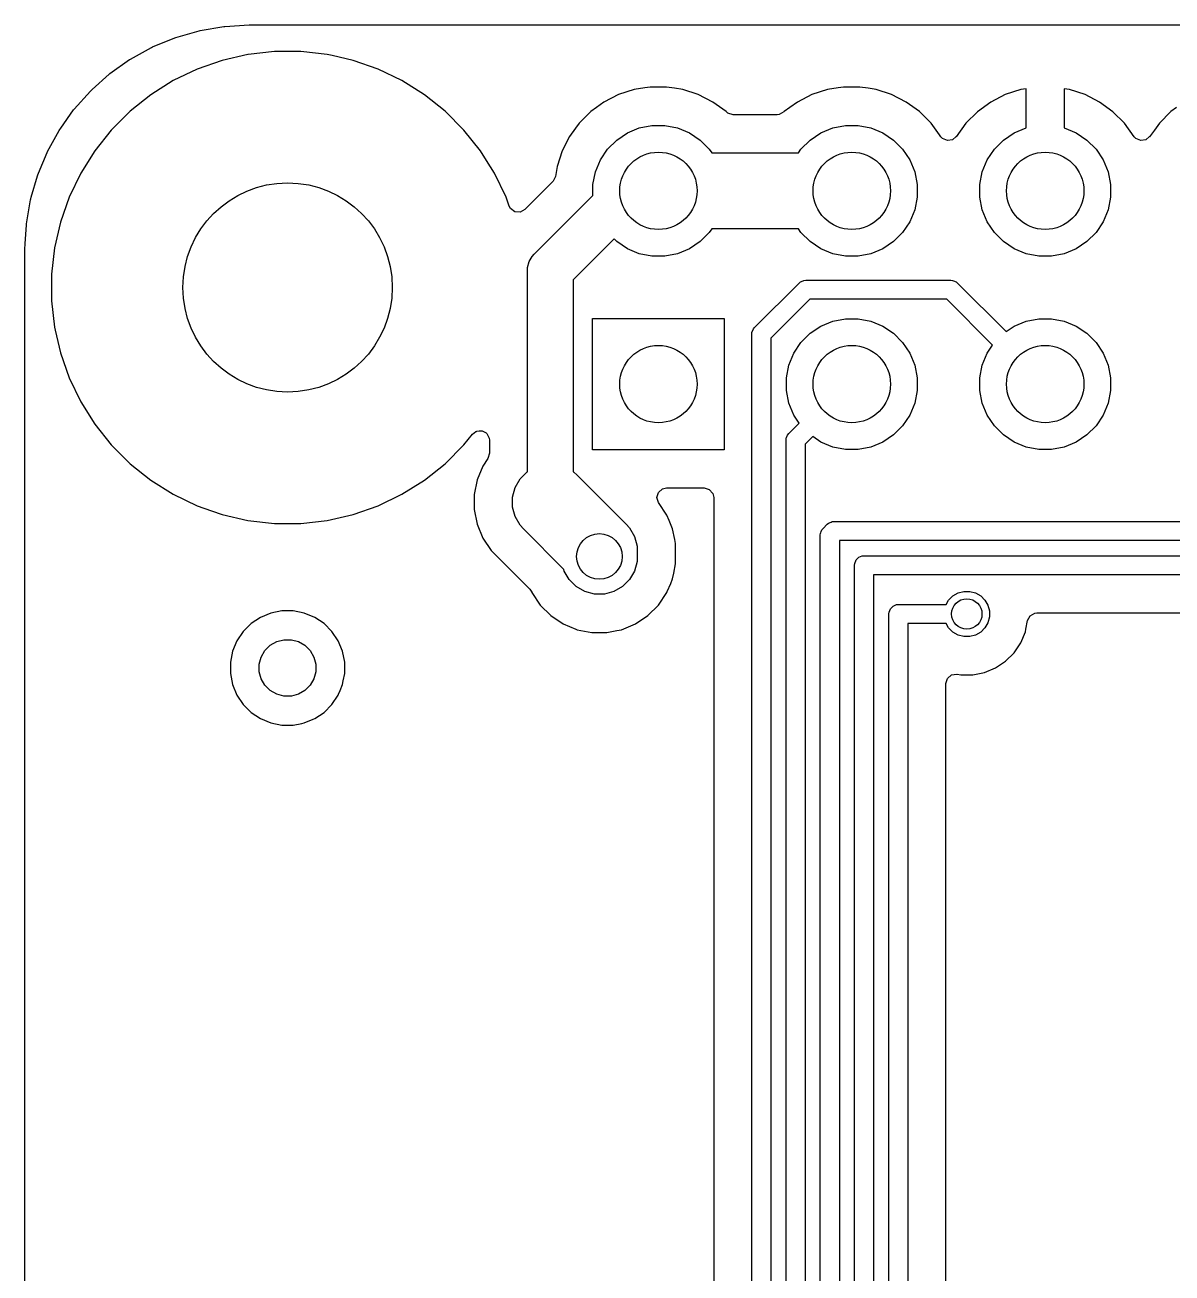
# Model space of a CAD drawing. Header units: inches. Extents: x 1.91 to 4.47, y -4.27 to -2.07.
# Drawn here: x 1.911 to 2.505, y -2.715 to -2.069 of the extents above; entities that cross this region are included whole.
import ezdxf

# ---------------------------------------------------------------- set-up
doc = ezdxf.new("R2010")
doc.units = ezdxf.units.IN
doc.header["$MEASUREMENT"] = 0
doc.layers.add('BLACK', color=250, linetype='CONTINUOUS')

msp = doc.modelspace()

# ---------------------------------------------------------------- linework, layer by layer
at = {"layer": 'BLACK', "linetype": 'CONTINUOUS'}
for p, q in [((1.98947, -2.07536), (2.00146, -2.0719)), ((2.00146, -2.0719), (2.00199, -2.07178)), ((2.00199, -2.07178), (2.01429, -2.06969)), ((2.01429, -2.06969), (2.01483, -2.06963)), ((2.01483, -2.06963), (2.02742, -2.06893)), ((2.02742, -2.06893), (2.0277, -2.06892)), ((2.0277, -2.06892), (2.02821, -2.06892)), ((2.02821, -2.06892), (4.34975, -2.06892)), ((1.97743, -2.08031), (1.98895, -2.07554)), ((1.98895, -2.07554), (1.98947, -2.07536)), ((1.96602, -2.08658), (1.97694, -2.08055)), ((1.97694, -2.08055), (1.97743, -2.08031)), ((2.02676, -2.08419), (2.0134, -2.08724)), ((2.02677, -2.08419), (2.02676, -2.08419)), ((2.04039, -2.08266), (2.02677, -2.08419)), ((2.0541, -2.08266), (2.04039, -2.08266)), ((2.04039, -2.08266), (2.04039, -2.08266)), ((2.06772, -2.08419), (2.0541, -2.08266)), ((2.0541, -2.08266), (2.0541, -2.08266)), ((2.07035, -2.08479), (2.06772, -2.08419)), ((2.06772, -2.08419), (2.06772, -2.08419)), ((2.06772, -2.08419), (2.06772, -2.08419)), ((2.08109, -2.08724), (2.07035, -2.08479)), ((1.95538, -2.09409), (1.96556, -2.08687)), ((1.96556, -2.08687), (1.96602, -2.08658)), ((2.00046, -2.09177), (1.98811, -2.09772)), ((2.0134, -2.08724), (2.00046, -2.09177)), ((2.0134, -2.08724), (2.0134, -2.08724)), ((2.09403, -2.09177), (2.08109, -2.08724)), ((2.08109, -2.08724), (2.08109, -2.08724)), ((2.10638, -2.09772), (2.09403, -2.09177)), ((1.9461, -2.10234), (1.95495, -2.09443)), ((1.95495, -2.09443), (1.95538, -2.09409)), ((1.98811, -2.09772), (1.9765, -2.10501)), ((2.11799, -2.10501), (2.10638, -2.09772)), ((1.93695, -2.11243), (1.94527, -2.10313)), ((1.94527, -2.10313), (1.94565, -2.10275)), ((1.94565, -2.10275), (1.9461, -2.10234)), ((2.21836, -2.10495), (2.21083, -2.10879)), ((2.2264, -2.10234), (2.21836, -2.10495)), ((2.21836, -2.10495), (2.21836, -2.10495)), ((2.23197, -2.10146), (2.2264, -2.10234)), ((2.23475, -2.10102), (2.23197, -2.10146)), ((2.2432, -2.10102), (2.23475, -2.10102)), ((2.24738, -2.10168), (2.2432, -2.10102)), ((2.25155, -2.10234), (2.24738, -2.10168)), ((2.25959, -2.10495), (2.25155, -2.10234)), ((2.26712, -2.10879), (2.25959, -2.10495)), ((2.25959, -2.10495), (2.25959, -2.10495)), ((2.31836, -2.10495), (2.31083, -2.10879)), ((2.3264, -2.10234), (2.31836, -2.10495)), ((2.31836, -2.10495), (2.31836, -2.10495)), ((2.33197, -2.10146), (2.3264, -2.10234)), ((2.33475, -2.10102), (2.33197, -2.10146)), ((2.3432, -2.10102), (2.33475, -2.10102)), ((2.34738, -2.10168), (2.3432, -2.10102)), ((2.35155, -2.10234), (2.34738, -2.10168)), ((2.35959, -2.10495), (2.35155, -2.10234)), ((2.36712, -2.10879), (2.35959, -2.10495)), ((2.35959, -2.10495), (2.35959, -2.10495)), ((2.42641, -2.10236), (2.41837, -2.10497)), ((2.42913, -2.10193), (2.42641, -2.10236)), ((2.42913, -2.12218), (2.42913, -2.10193)), ((2.45155, -2.10236), (2.44882, -2.10193)), ((2.44882, -2.10193), (2.44882, -2.12218)), ((2.45958, -2.10497), (2.45155, -2.10236)), ((1.9765, -2.10501), (1.96578, -2.11356)), ((1.9765, -2.10501), (1.9765, -2.10501)), ((2.12871, -2.11356), (2.11799, -2.10501)), ((2.11799, -2.10501), (2.11799, -2.10501)), ((2.21083, -2.10879), (2.20693, -2.11163)), ((2.27396, -2.11376), (2.26712, -2.10879)), ((2.31083, -2.10879), (2.30693, -2.11163)), ((2.37396, -2.11376), (2.36712, -2.10879)), ((2.41084, -2.10881), (2.404, -2.11378)), ((2.41837, -2.10497), (2.41084, -2.10881)), ((2.46711, -2.10881), (2.45958, -2.10497)), ((2.47395, -2.11378), (2.46711, -2.10881)), ((1.92992, -2.1223), (1.93661, -2.11286)), ((1.93661, -2.11286), (1.93695, -2.11243)), ((1.96578, -2.11356), (1.95608, -2.12326)), ((2.13841, -2.12326), (2.12871, -2.11356)), ((2.20399, -2.11376), (2.19801, -2.11974)), ((2.20693, -2.11163), (2.20399, -2.11376)), ((2.20399, -2.11376), (2.20399, -2.11376)), ((2.20399, -2.11376), (2.20399, -2.11376)), ((2.27411, -2.1139), (2.27396, -2.11376)), ((2.27396, -2.11376), (2.27396, -2.11376)), ((2.27492, -2.11456), (2.27411, -2.1139)), ((2.27756, -2.11533), (2.27492, -2.11456)), ((2.30039, -2.11533), (2.27756, -2.11533)), ((2.30143, -2.11522), (2.30039, -2.11533)), ((2.30385, -2.1139), (2.30143, -2.11522)), ((2.30399, -2.11376), (2.30385, -2.1139)), ((2.30693, -2.11163), (2.30399, -2.11376)), ((2.30399, -2.11376), (2.30399, -2.11376)), ((2.30399, -2.11376), (2.30399, -2.11376)), ((2.37994, -2.11974), (2.37396, -2.11376)), ((2.404, -2.11378), (2.39803, -2.11975)), ((2.404, -2.11378), (2.404, -2.11378)), ((2.47992, -2.11975), (2.47395, -2.11378)), ((2.50399, -2.11376), (2.49801, -2.11974)), ((2.50693, -2.11163), (2.50399, -2.11376)), ((2.50399, -2.11376), (2.50399, -2.11376)), ((2.50399, -2.11376), (2.50399, -2.11376)), ((1.92307, -2.13442), (1.9291, -2.1235)), ((1.9291, -2.1235), (1.92939, -2.12304)), ((1.92939, -2.12304), (1.92992, -2.1223)), ((1.95608, -2.12326), (1.94753, -2.13398)), ((2.14695, -2.13398), (2.13841, -2.12326)), ((2.19615, -2.1223), (2.19304, -2.12658)), ((2.19801, -2.11974), (2.19615, -2.1223)), ((2.19801, -2.11974), (2.19801, -2.11974)), ((2.19801, -2.11974), (2.19801, -2.11974)), ((2.22295, -2.12474), (2.22911, -2.12219)), ((2.22911, -2.12219), (2.23564, -2.12089)), ((2.23564, -2.12089), (2.24231, -2.12089)), ((2.24231, -2.12089), (2.24885, -2.12219)), ((2.24885, -2.12219), (2.255, -2.12474)), ((2.32295, -2.12474), (2.32911, -2.12219)), ((2.32911, -2.12219), (2.33564, -2.12089)), ((2.33564, -2.12089), (2.34231, -2.12089)), ((2.34231, -2.12089), (2.34885, -2.12219)), ((2.34885, -2.12219), (2.355, -2.12474)), ((2.38429, -2.12573), (2.37994, -2.11974)), ((2.39803, -2.11975), (2.39295, -2.12674)), ((2.39803, -2.11975), (2.39803, -2.11975)), ((2.42295, -2.12474), (2.42911, -2.12219)), ((2.42911, -2.12219), (2.42913, -2.12218)), ((2.44882, -2.12218), (2.44885, -2.12219)), ((2.44885, -2.12219), (2.455, -2.12474)), ((2.485, -2.12674), (2.47992, -2.11975)), ((2.47992, -2.11975), (2.47992, -2.11975)), ((2.49545, -2.12326), (2.49293, -2.12673)), ((2.49801, -2.11974), (2.49545, -2.12326)), ((2.49801, -2.11974), (2.49801, -2.11974)), ((2.49801, -2.11974), (2.49801, -2.11974)), ((2.19304, -2.12658), (2.18921, -2.13411)), ((2.21269, -2.13316), (2.21741, -2.12844)), ((2.21741, -2.12844), (2.22295, -2.12474)), ((2.255, -2.12474), (2.26055, -2.12844)), ((2.26055, -2.12844), (2.26526, -2.13316)), ((2.31269, -2.13316), (2.31741, -2.12844)), ((2.31741, -2.12844), (2.32295, -2.12474)), ((2.355, -2.12474), (2.36055, -2.12844)), ((2.36055, -2.12844), (2.36526, -2.13316)), ((2.38502, -2.12673), (2.38429, -2.12573)), ((2.38506, -2.12671), (2.38502, -2.12673)), ((2.38586, -2.12764), (2.38506, -2.12671)), ((2.38839, -2.12873), (2.38586, -2.12764)), ((2.3911, -2.12829), (2.38839, -2.12873)), ((2.39288, -2.12669), (2.3911, -2.12829)), ((2.39295, -2.12674), (2.39288, -2.12669)), ((2.41269, -2.13316), (2.41741, -2.12844)), ((2.41741, -2.12844), (2.42295, -2.12474)), ((2.455, -2.12474), (2.46055, -2.12844)), ((2.46055, -2.12844), (2.46526, -2.13316)), ((2.48504, -2.12672), (2.485, -2.12674)), ((2.48585, -2.12765), (2.48504, -2.12672)), ((2.48837, -2.12874), (2.48585, -2.12765)), ((2.49108, -2.12829), (2.48837, -2.12874)), ((2.49286, -2.12668), (2.49108, -2.12829)), ((2.49293, -2.12673), (2.49286, -2.12668)), ((1.91841, -2.14559), (1.92283, -2.13491)), ((1.92283, -2.13491), (1.92307, -2.13442)), ((1.94753, -2.13398), (1.94024, -2.14559)), ((1.94753, -2.13398), (1.94753, -2.13398)), ((2.15011, -2.139), (2.14695, -2.13398)), ((2.14695, -2.13398), (2.14695, -2.13398)), ((2.14695, -2.13398), (2.14695, -2.13398)), ((2.18921, -2.13411), (2.18659, -2.14215)), ((2.18921, -2.13411), (2.18921, -2.13411)), ((2.20899, -2.1387), (2.21269, -2.13316)), ((2.26526, -2.13316), (2.26652, -2.13504)), ((2.26652, -2.13504), (2.31143, -2.13504)), ((2.31143, -2.13504), (2.31269, -2.13316)), ((2.36526, -2.13316), (2.36896, -2.1387)), ((2.40899, -2.1387), (2.41269, -2.13316)), ((2.46526, -2.13316), (2.46896, -2.1387)), ((2.15425, -2.14559), (2.15011, -2.139)), ((2.18659, -2.14215), (2.18578, -2.14726)), ((2.18659, -2.14215), (2.18659, -2.14215)), ((2.20644, -2.14485), (2.20899, -2.1387)), ((2.36896, -2.1387), (2.37151, -2.14485)), ((2.40644, -2.14485), (2.40899, -2.1387)), ((2.46896, -2.1387), (2.47151, -2.14485)), ((1.91471, -2.15794), (1.91788, -2.14695)), ((1.91788, -2.14695), (1.91806, -2.14643)), ((1.91806, -2.14643), (1.91841, -2.14559)), ((1.94024, -2.14559), (1.93429, -2.15794)), ((2.1602, -2.15794), (2.15425, -2.14559)), ((2.18441, -2.14995), (2.1699, -2.16447)), ((2.18461, -2.14975), (2.18441, -2.14995)), ((2.18578, -2.14726), (2.18461, -2.14975)), ((2.20514, -2.15139), (2.20644, -2.14485)), ((2.37151, -2.14485), (2.37281, -2.15139)), ((2.40514, -2.15139), (2.40644, -2.14485)), ((2.47151, -2.14485), (2.47281, -2.15139)), ((2.20514, -2.15709), (2.20514, -2.15139)), ((2.37281, -2.15139), (2.37281, -2.15806)), ((2.40514, -2.15806), (2.40514, -2.15139)), ((2.47281, -2.15139), (2.47281, -2.15806)), ((1.91221, -2.17177), (1.9143, -2.15947)), ((1.9143, -2.15947), (1.91442, -2.15894)), ((1.91442, -2.15894), (1.91471, -2.15794)), ((1.93429, -2.15794), (1.92976, -2.17088)), ((2.16184, -2.16263), (2.1602, -2.15794)), ((2.16254, -2.16394), (2.16184, -2.16263)), ((2.17472, -2.18751), (2.20514, -2.15709)), ((2.37281, -2.15806), (2.37151, -2.16459)), ((2.40644, -2.16459), (2.40514, -2.15806)), ((2.47281, -2.15806), (2.47151, -2.16459)), ((2.16474, -2.16559), (2.16254, -2.16394)), ((2.16748, -2.16579), (2.16474, -2.16559)), ((2.1699, -2.16447), (2.16748, -2.16579)), ((2.37151, -2.16459), (2.36896, -2.17075)), ((2.40899, -2.17075), (2.40644, -2.16459)), ((2.47151, -2.16459), (2.46896, -2.17075)), ((1.91159, -2.18223), (1.91215, -2.17231)), ((1.91215, -2.17231), (1.91221, -2.17177)), ((1.92976, -2.17088), (1.92671, -2.18425)), ((1.92976, -2.17088), (1.92976, -2.17088)), ((2.26652, -2.17441), (2.26526, -2.17629)), ((2.31143, -2.17441), (2.26652, -2.17441)), ((2.31269, -2.17629), (2.31143, -2.17441)), ((2.36896, -2.17075), (2.36526, -2.17629)), ((2.41269, -2.17629), (2.40899, -2.17075)), ((2.46896, -2.17075), (2.46526, -2.17629)), ((1.91144, -2.1849), (1.91159, -2.18223)), ((2.21602, -2.17962), (2.19488, -2.20076)), ((2.21741, -2.18101), (2.21602, -2.17962)), ((2.22295, -2.18471), (2.21741, -2.18101)), ((2.26055, -2.18101), (2.255, -2.18471)), ((2.26526, -2.17629), (2.26055, -2.18101)), ((2.31741, -2.18101), (2.31269, -2.17629)), ((2.32295, -2.18471), (2.31741, -2.18101)), ((2.36055, -2.18101), (2.355, -2.18471)), ((2.36526, -2.17629), (2.36055, -2.18101)), ((2.41741, -2.18101), (2.41269, -2.17629)), ((2.42295, -2.18471), (2.41741, -2.18101)), ((2.46055, -2.18101), (2.455, -2.18471)), ((2.46526, -2.17629), (2.46055, -2.18101)), ((1.91144, -2.18518), (1.91144, -2.1849)), ((1.91144, -2.19787), (1.91144, -2.18518)), ((1.92671, -2.18425), (1.92518, -2.19787)), ((1.92671, -2.18425), (1.92671, -2.18425)), ((2.17216, -2.19135), (2.1737, -2.18868)), ((2.1737, -2.18868), (2.17472, -2.18751)), ((2.22911, -2.18726), (2.22295, -2.18471)), ((2.23564, -2.18856), (2.22911, -2.18726)), ((2.24231, -2.18856), (2.23564, -2.18856)), ((2.24885, -2.18726), (2.24231, -2.18856)), ((2.255, -2.18471), (2.24885, -2.18726)), ((2.32911, -2.18726), (2.32295, -2.18471)), ((2.33564, -2.18856), (2.32911, -2.18726)), ((2.34231, -2.18856), (2.33564, -2.18856)), ((2.34885, -2.18726), (2.34231, -2.18856)), ((2.355, -2.18471), (2.34885, -2.18726)), ((2.42911, -2.18726), (2.42295, -2.18471)), ((2.43564, -2.18856), (2.42911, -2.18726)), ((2.44231, -2.18856), (2.43564, -2.18856)), ((2.44885, -2.18726), (2.44231, -2.18856)), ((2.455, -2.18471), (2.44885, -2.18726)), ((2.17126, -2.19587), (2.17136, -2.19432)), ((2.17136, -2.19432), (2.17216, -2.19135)), ((1.91144, -2.40449), (1.91144, -2.19787)), ((1.92518, -2.19787), (1.92518, -2.21158)), ((2.17126, -2.30003), (2.17126, -2.19587)), ((2.19488, -2.20076), (2.19488, -2.30003)), ((2.31247, -2.20181), (2.31385, -2.20124)), ((2.31385, -2.20124), (2.31425, -2.20108)), ((2.31425, -2.20108), (2.31521, -2.20098)), ((2.31425, -2.20108), (2.31425, -2.20108)), ((2.31521, -2.20098), (2.39016, -2.20098)), ((2.39016, -2.20098), (2.39112, -2.20108)), ((2.39112, -2.20108), (2.39112, -2.20108)), ((2.39112, -2.20108), (2.39152, -2.20124)), ((2.39152, -2.20124), (2.39289, -2.20181)), ((2.2887, -2.22545), (2.31173, -2.20243)), ((2.31173, -2.20243), (2.31247, -2.20181)), ((2.31247, -2.20181), (2.31247, -2.20181)), ((2.39289, -2.20181), (2.39289, -2.20181)), ((2.39289, -2.20181), (2.39364, -2.20243)), ((2.39364, -2.20243), (2.41875, -2.22754)), ((1.92518, -2.21158), (1.92671, -2.2252)), ((2.31725, -2.21083), (2.2971, -2.23097)), ((2.38812, -2.21083), (2.31725, -2.21083)), ((2.41179, -2.2345), (2.38812, -2.21083)), ((2.20498, -2.28872), (2.20498, -2.22072)), ((2.20498, -2.22072), (2.27298, -2.22072)), ((2.27298, -2.22072), (2.27298, -2.28872)), ((2.32911, -2.22219), (2.33564, -2.22089)), ((2.33564, -2.22089), (2.34231, -2.22089)), ((2.34231, -2.22089), (2.34885, -2.22219)), ((2.42911, -2.22219), (2.43564, -2.22089)), ((2.43564, -2.22089), (2.44231, -2.22089)), ((2.44231, -2.22089), (2.44885, -2.22219)), ((1.92671, -2.2252), (1.92671, -2.2252)), ((1.92671, -2.2252), (1.92671, -2.2252)), ((1.92671, -2.2252), (1.92706, -2.22673)), ((1.92706, -2.22673), (1.92976, -2.23857)), ((2.28735, -2.22797), (2.28809, -2.2262)), ((2.28809, -2.2262), (2.2887, -2.22545)), ((2.28809, -2.2262), (2.28809, -2.2262)), ((2.31741, -2.22844), (2.32295, -2.22474)), ((2.32295, -2.22474), (2.32911, -2.22219)), ((2.34885, -2.22219), (2.355, -2.22474)), ((2.355, -2.22474), (2.36055, -2.22844)), ((2.41875, -2.22754), (2.42295, -2.22474)), ((2.42295, -2.22474), (2.42911, -2.22219)), ((2.44885, -2.22219), (2.455, -2.22474)), ((2.455, -2.22474), (2.46055, -2.22844)), ((2.28726, -2.22893), (2.28735, -2.22797)), ((2.28726, -2.95041), (2.28726, -2.22893)), ((2.2971, -2.23097), (2.2971, -2.95245)), ((2.30899, -2.2387), (2.31269, -2.23316)), ((2.31269, -2.23316), (2.31741, -2.22844)), ((2.36055, -2.22844), (2.36526, -2.23316)), ((2.36526, -2.23316), (2.36896, -2.2387)), ((2.46055, -2.22844), (2.46526, -2.23316)), ((2.46526, -2.23316), (2.46896, -2.2387)), ((1.92976, -2.23857), (1.92976, -2.23857)), ((1.92976, -2.23857), (1.93429, -2.25151)), ((2.30644, -2.24485), (2.30899, -2.2387)), ((2.36896, -2.2387), (2.37151, -2.24485)), ((2.40644, -2.24485), (2.40899, -2.2387)), ((2.40899, -2.2387), (2.41179, -2.2345)), ((2.46896, -2.2387), (2.47151, -2.24485)), ((2.30514, -2.25139), (2.30644, -2.24485)), ((2.37151, -2.24485), (2.37281, -2.25139)), ((2.40514, -2.25139), (2.40644, -2.24485)), ((2.47151, -2.24485), (2.47281, -2.25139)), ((1.93429, -2.25151), (1.94024, -2.26386)), ((2.30514, -2.25806), (2.30514, -2.25139)), ((2.37281, -2.25139), (2.37281, -2.25806)), ((2.40514, -2.25806), (2.40514, -2.25139)), ((2.47281, -2.25139), (2.47281, -2.25806)), ((2.30644, -2.26459), (2.30514, -2.25806)), ((2.37281, -2.25806), (2.37151, -2.26459)), ((2.40644, -2.26459), (2.40514, -2.25806)), ((2.47281, -2.25806), (2.47151, -2.26459)), ((1.94024, -2.26386), (1.94753, -2.27547)), ((2.30899, -2.27075), (2.30644, -2.26459)), ((2.37151, -2.26459), (2.36896, -2.27075)), ((2.40899, -2.27075), (2.40644, -2.26459)), ((2.47151, -2.26459), (2.46896, -2.27075)), ((2.31179, -2.27495), (2.30899, -2.27075)), ((2.36896, -2.27075), (2.36526, -2.27629)), ((2.41269, -2.27629), (2.40899, -2.27075)), ((2.46896, -2.27075), (2.46526, -2.27629)), ((1.94753, -2.27547), (1.94753, -2.27547)), ((1.94753, -2.27547), (1.95608, -2.28619)), ((2.14379, -2.27996), (2.14465, -2.27921)), ((2.14465, -2.27921), (2.1449, -2.27918)), ((2.1449, -2.27918), (2.14511, -2.27903)), ((2.14511, -2.27903), (2.14624, -2.27898)), ((2.14624, -2.27898), (2.14737, -2.27882)), ((2.14737, -2.27882), (2.1476, -2.27893)), ((2.1476, -2.27893), (2.14786, -2.27892)), ((2.14786, -2.27892), (2.14884, -2.27949)), ((2.30642, -2.28032), (2.31179, -2.27495)), ((2.36526, -2.27629), (2.36055, -2.28101)), ((2.41741, -2.28101), (2.41269, -2.27629)), ((2.46526, -2.27629), (2.46055, -2.28101)), ((2.13841, -2.28619), (2.14286, -2.28061)), ((2.14286, -2.28061), (2.14379, -2.27996)), ((2.14884, -2.27949), (2.14987, -2.27996)), ((2.14987, -2.27996), (2.15001, -2.28018)), ((2.15001, -2.28018), (2.15023, -2.28031)), ((2.15023, -2.28031), (2.15074, -2.28132)), ((2.15074, -2.28132), (2.15136, -2.28228)), ((2.15136, -2.28228), (2.15141, -2.28264)), ((2.15141, -2.28264), (2.15147, -2.28276)), ((2.15147, -2.28276), (2.15156, -2.28365)), ((2.15156, -2.28365), (2.15156, -2.29053)), ((2.30498, -2.2838), (2.30507, -2.28284)), ((2.30498, -2.95775), (2.30498, -2.2838)), ((2.30507, -2.28284), (2.30511, -2.28274)), ((2.30511, -2.28274), (2.3053, -2.28228)), ((2.3053, -2.28228), (2.30581, -2.28107)), ((2.30581, -2.28107), (2.30642, -2.28032)), ((2.30581, -2.28107), (2.30581, -2.28107)), ((2.31875, -2.28191), (2.31482, -2.28584)), ((2.32295, -2.28471), (2.31875, -2.28191)), ((2.32911, -2.28726), (2.32295, -2.28471)), ((2.355, -2.28471), (2.34885, -2.28726)), ((2.36055, -2.28101), (2.355, -2.28471)), ((2.42295, -2.28471), (2.41741, -2.28101)), ((2.42911, -2.28726), (2.42295, -2.28471)), ((2.455, -2.28471), (2.44885, -2.28726)), ((2.46055, -2.28101), (2.455, -2.28471)), ((1.95608, -2.28619), (1.96578, -2.29589)), ((2.12871, -2.29589), (2.13841, -2.28619)), ((2.15156, -2.29053), (2.15078, -2.29317)), ((2.27298, -2.28872), (2.20498, -2.28872)), ((2.31482, -2.28584), (2.31482, -2.95979)), ((2.33564, -2.28856), (2.32911, -2.28726)), ((2.34231, -2.28856), (2.33564, -2.28856)), ((2.34885, -2.28726), (2.34231, -2.28856)), ((2.43564, -2.28856), (2.42911, -2.28726)), ((2.44231, -2.28856), (2.43564, -2.28856)), ((2.44885, -2.28726), (2.44231, -2.28856)), ((1.96578, -2.29589), (1.9765, -2.30443)), ((2.11799, -2.30443), (2.12871, -2.29589)), ((2.12871, -2.29589), (2.12871, -2.29589)), ((2.12871, -2.29589), (2.12871, -2.29589)), ((2.14816, -2.29709), (2.14519, -2.30426)), ((2.15073, -2.29325), (2.14816, -2.29709)), ((2.15078, -2.29317), (2.15073, -2.29325)), ((1.9765, -2.30443), (1.9765, -2.30443)), ((1.9765, -2.30443), (1.9765, -2.30443)), ((1.9765, -2.30443), (1.98811, -2.31173)), ((2.10638, -2.31173), (2.11799, -2.30443)), ((2.11799, -2.30443), (2.11799, -2.30443)), ((2.14519, -2.30426), (2.14368, -2.31187)), ((2.14519, -2.30426), (2.14519, -2.30426)), ((2.16488, -2.30821), (2.16745, -2.30376)), ((2.16745, -2.30376), (2.17109, -2.30013)), ((2.17109, -2.30013), (2.17126, -2.30003)), ((2.19488, -2.30003), (2.19505, -2.30013)), ((2.19505, -2.30013), (2.19699, -2.30183)), ((2.19699, -2.30183), (2.22238, -2.32722)), ((2.16355, -2.31318), (2.16488, -2.30821)), ((2.23823, -2.3134), (2.23896, -2.31075)), ((2.23896, -2.31075), (2.24101, -2.30891)), ((2.24101, -2.30891), (2.24311, -2.30843)), ((2.24311, -2.30843), (2.26267, -2.30843)), ((2.26267, -2.30843), (2.26531, -2.3092)), ((2.26531, -2.3092), (2.26711, -2.31128)), ((2.26711, -2.31128), (2.26756, -2.31331)), ((1.98811, -2.31173), (2.00046, -2.31768)), ((2.00046, -2.31768), (2.00788, -2.32028)), ((2.08109, -2.32221), (2.09403, -2.31768)), ((2.09403, -2.31768), (2.10638, -2.31173)), ((2.14368, -2.31187), (2.14368, -2.31963)), ((2.16355, -2.31832), (2.16355, -2.31318)), ((2.23905, -2.31602), (2.23823, -2.3134)), ((2.24337, -2.32248), (2.23905, -2.31602)), ((2.26756, -2.31331), (2.26756, -2.94023)), ((2.00788, -2.32028), (2.0134, -2.32221)), ((2.0134, -2.32221), (2.0134, -2.32221)), ((2.0134, -2.32221), (2.0134, -2.32221)), ((2.0134, -2.32221), (2.0134, -2.32221)), ((2.0134, -2.32221), (2.02676, -2.32526)), ((2.06772, -2.32526), (2.08109, -2.32221)), ((2.14368, -2.31963), (2.14519, -2.32724)), ((2.16488, -2.32328), (2.16355, -2.31832)), ((2.16745, -2.32773), (2.16488, -2.32328)), ((2.24452, -2.32526), (2.24337, -2.32248)), ((2.02676, -2.32526), (2.04039, -2.32679)), ((2.04039, -2.32679), (2.04039, -2.32679)), ((2.04039, -2.32679), (2.04039, -2.32679)), ((2.04039, -2.32679), (2.0541, -2.32679)), ((2.0541, -2.32679), (2.06772, -2.32526)), ((2.0541, -2.32679), (2.0541, -2.32679)), ((2.14519, -2.32724), (2.14519, -2.32724)), ((2.14519, -2.32724), (2.14816, -2.33441)), ((2.16915, -2.32967), (2.16745, -2.32773)), ((2.19004, -2.35056), (2.16915, -2.32967)), ((2.22238, -2.32722), (2.22408, -2.32916)), ((2.22408, -2.32916), (2.22665, -2.33361)), ((2.24634, -2.32965), (2.24452, -2.32526)), ((2.24743, -2.33514), (2.24634, -2.32965)), ((2.32312, -2.33106), (2.32352, -2.33008)), ((2.32352, -2.33008), (2.32413, -2.32934)), ((2.32352, -2.33008), (2.32352, -2.33008)), ((2.32413, -2.32934), (2.32624, -2.32723)), ((2.32624, -2.32723), (2.32699, -2.32662)), ((2.32699, -2.32662), (2.3283, -2.32607)), ((2.32699, -2.32662), (2.32699, -2.32662)), ((2.3283, -2.32607), (2.32876, -2.32588)), ((2.32876, -2.32588), (2.32972, -2.32579)), ((2.32876, -2.32588), (2.32876, -2.32588)), ((2.32972, -2.32579), (2.54422, -2.32579)), ((2.14816, -2.33441), (2.14816, -2.33441)), ((2.14816, -2.33441), (2.15247, -2.34086)), ((2.22665, -2.33361), (2.22798, -2.33857)), ((2.24785, -2.33726), (2.24743, -2.33514)), ((2.24785, -2.34778), (2.24785, -2.33726)), ((2.24785, -2.33726), (2.24785, -2.33726)), ((2.32269, -2.33282), (2.32279, -2.33186)), ((2.32269, -2.96147), (2.32269, -2.33282)), ((2.32279, -2.33186), (2.32289, -2.33162)), ((2.32289, -2.33162), (2.32312, -2.33106)), ((2.54626, -2.33563), (2.33254, -2.33563)), ((2.33254, -2.33563), (2.33254, -2.95943)), ((2.15247, -2.34086), (2.15247, -2.34086)), ((2.15247, -2.34086), (2.17244, -2.36082)), ((2.22798, -2.33857), (2.22798, -2.34371)), ((2.22798, -2.34371), (2.22798, -2.34371)), ((2.22798, -2.34371), (2.22798, -2.34647)), ((2.3426, -2.34433), (2.34437, -2.3436)), ((2.34437, -2.3436), (2.34533, -2.3435)), ((2.34533, -2.3435), (2.57965, -2.3435)), ((2.22798, -2.34647), (2.22665, -2.35143)), ((2.24692, -2.35245), (2.24785, -2.34778)), ((2.34041, -2.34843), (2.3405, -2.34747)), ((2.34041, -2.95413), (2.34041, -2.34843)), ((2.3405, -2.34747), (2.34124, -2.34569)), ((2.34124, -2.34569), (2.3426, -2.34433)), ((2.19028, -2.35143), (2.19004, -2.35056)), ((2.19285, -2.35588), (2.19028, -2.35143)), ((2.19648, -2.35951), (2.19285, -2.35588)), ((2.22408, -2.35588), (2.22045, -2.35951)), ((2.22665, -2.35143), (2.22408, -2.35588)), ((2.24534, -2.3578), (2.24634, -2.35539)), ((2.24634, -2.35539), (2.24692, -2.35245)), ((2.58169, -2.35335), (2.35025, -2.35335)), ((2.35025, -2.35335), (2.35025, -2.9521)), ((2.17244, -2.36082), (2.17349, -2.3624)), ((2.17349, -2.3624), (2.17356, -2.36256)), ((2.17356, -2.36256), (2.17356, -2.36256)), ((2.17356, -2.36256), (2.17787, -2.36901)), ((2.20093, -2.36208), (2.19648, -2.35951)), ((2.2059, -2.36341), (2.20093, -2.36208)), ((2.216, -2.36208), (2.21103, -2.36341)), ((2.22045, -2.35951), (2.216, -2.36208)), ((2.23906, -2.36901), (2.24337, -2.36256)), ((2.24337, -2.36256), (2.24358, -2.36206)), ((2.24358, -2.36206), (2.24534, -2.3578)), ((2.39124, -2.36427), (2.39391, -2.36273)), ((2.39391, -2.36273), (2.39688, -2.36193)), ((2.39688, -2.36193), (2.39997, -2.36193)), ((2.39997, -2.36193), (2.40295, -2.36273)), ((2.40295, -2.36273), (2.40562, -2.36427)), ((2.17787, -2.36901), (2.17787, -2.36901)), ((2.17787, -2.36901), (2.18335, -2.37449)), ((2.21103, -2.36341), (2.2059, -2.36341)), ((2.23357, -2.37449), (2.23906, -2.36901)), ((2.35896, -2.37091), (2.36031, -2.36955)), ((2.36031, -2.36955), (2.36209, -2.36882)), ((2.36209, -2.36882), (2.36305, -2.36872)), ((2.36305, -2.36872), (2.38774, -2.36872)), ((2.38774, -2.36872), (2.38905, -2.36645)), ((2.38905, -2.36645), (2.39124, -2.36427)), ((2.40562, -2.36427), (2.4078, -2.36645)), ((2.4078, -2.36645), (2.40934, -2.36912)), ((2.40934, -2.36912), (2.41014, -2.3721)), ((2.03325, -2.37539), (2.02841, -2.37862)), ((2.03863, -2.37316), (2.03325, -2.37539)), ((2.03325, -2.37539), (2.03325, -2.37539)), ((2.04433, -2.37203), (2.03863, -2.37316)), ((2.03863, -2.37316), (2.03863, -2.37316)), ((2.05015, -2.37203), (2.04433, -2.37203)), ((2.04433, -2.37203), (2.04433, -2.37203)), ((2.05586, -2.37316), (2.05015, -2.37203)), ((2.05015, -2.37203), (2.05015, -2.37203)), ((2.06124, -2.37539), (2.05586, -2.37316)), ((2.05586, -2.37316), (2.05586, -2.37316)), ((2.06608, -2.37862), (2.06124, -2.37539)), ((2.06124, -2.37539), (2.06124, -2.37539)), ((2.18335, -2.37449), (2.18336, -2.37449)), ((2.18336, -2.37449), (2.18981, -2.3788)), ((2.22712, -2.3788), (2.23357, -2.37449)), ((2.35813, -2.37364), (2.35822, -2.37268)), ((2.35813, -2.92239), (2.35813, -2.37364)), ((2.35822, -2.37268), (2.35896, -2.37091)), ((2.41014, -2.37518), (2.40934, -2.37816)), ((2.41014, -2.3721), (2.41014, -2.37518)), ((2.42989, -2.37698), (2.43117, -2.37454)), ((2.43117, -2.37454), (2.43356, -2.37318)), ((2.43356, -2.37318), (2.43468, -2.37305)), ((2.43468, -2.37305), (2.57189, -2.37305)), ((2.02841, -2.37862), (2.02429, -2.38274)), ((2.02841, -2.37862), (2.02841, -2.37862)), ((2.07019, -2.38274), (2.06608, -2.37862)), ((2.06608, -2.37862), (2.06608, -2.37862)), ((2.18981, -2.3788), (2.18981, -2.3788)), ((2.18981, -2.3788), (2.19622, -2.38146)), ((2.19622, -2.38146), (2.19698, -2.38177)), ((2.19698, -2.38177), (2.19698, -2.38177)), ((2.19698, -2.38177), (2.19698, -2.38177)), ((2.19698, -2.38177), (2.20458, -2.38329)), ((2.21234, -2.38329), (2.21746, -2.38227)), ((2.21746, -2.38227), (2.21995, -2.38177)), ((2.21995, -2.38177), (2.22712, -2.3788)), ((2.38774, -2.37856), (2.36797, -2.37856)), ((2.36797, -2.37856), (2.36797, -2.92035)), ((2.38905, -2.38083), (2.38774, -2.37856)), ((2.39124, -2.38301), (2.38905, -2.38083)), ((2.4078, -2.38083), (2.40562, -2.38301)), ((2.40934, -2.37816), (2.4078, -2.38083)), ((2.42873, -2.38283), (2.429, -2.38146)), ((2.429, -2.38146), (2.42989, -2.37698)), ((2.02106, -2.38758), (2.01883, -2.39296)), ((2.02429, -2.38274), (2.02106, -2.38758)), ((2.02106, -2.38758), (2.02106, -2.38758)), ((2.02429, -2.38274), (2.02429, -2.38274)), ((2.03826, -2.38986), (2.04159, -2.38793)), ((2.04159, -2.38793), (2.04532, -2.38694)), ((2.04532, -2.38694), (2.04917, -2.38694)), ((2.04917, -2.38694), (2.05289, -2.38793)), ((2.05289, -2.38793), (2.05623, -2.38986)), ((2.07343, -2.38758), (2.07019, -2.38274)), ((2.07019, -2.38274), (2.07019, -2.38274)), ((2.0756, -2.39283), (2.07343, -2.38758)), ((2.07343, -2.38758), (2.07343, -2.38758)), ((2.20458, -2.38329), (2.20458, -2.38329)), ((2.20458, -2.38329), (2.21234, -2.38329)), ((2.39391, -2.38455), (2.39124, -2.38301)), ((2.39688, -2.38535), (2.39391, -2.38455)), ((2.39997, -2.38535), (2.39688, -2.38535)), ((2.40295, -2.38455), (2.39997, -2.38535)), ((2.40562, -2.38301), (2.40295, -2.38455)), ((2.42291, -2.39373), (2.42635, -2.38857)), ((2.42635, -2.38857), (2.42873, -2.38283)), ((2.42635, -2.38857), (2.42635, -2.38857)), ((2.42635, -2.38857), (2.42635, -2.38857)), ((2.01883, -2.39296), (2.0177, -2.39866)), ((2.01883, -2.39296), (2.01883, -2.39296)), ((2.0336, -2.39592), (2.03553, -2.39259)), ((2.03553, -2.39259), (2.03826, -2.38986)), ((2.05623, -2.38986), (2.05896, -2.39259)), ((2.05896, -2.39259), (2.06088, -2.39592)), ((2.07566, -2.39296), (2.0756, -2.39283)), ((2.07679, -2.39866), (2.07566, -2.39296)), ((2.07566, -2.39296), (2.07566, -2.39296)), ((2.07566, -2.39296), (2.07566, -2.39296)), ((2.41852, -2.39812), (2.42291, -2.39373)), ((2.42291, -2.39373), (2.42291, -2.39373)), ((2.0177, -2.39866), (2.0177, -2.39866)), ((2.0177, -2.39866), (2.0177, -2.40449)), ((2.03261, -2.39965), (2.0336, -2.39592)), ((2.03261, -2.4035), (2.03261, -2.39965)), ((2.06088, -2.39592), (2.06188, -2.39965)), ((2.06188, -2.39965), (2.06188, -2.4035)), ((2.07679, -2.40449), (2.07679, -2.39866)), ((2.40762, -2.40395), (2.41335, -2.40157)), ((2.41335, -2.40157), (2.41852, -2.39812)), ((1.91144, -2.79506), (1.91144, -2.40449)), ((2.0177, -2.40449), (2.0177, -2.40449)), ((2.0177, -2.40449), (2.0177, -2.40449)), ((2.0177, -2.40449), (2.01883, -2.41019)), ((2.0336, -2.40722), (2.03261, -2.4035)), ((2.03553, -2.41056), (2.0336, -2.40722)), ((2.06088, -2.40722), (2.05896, -2.41056)), ((2.06188, -2.4035), (2.06088, -2.40722)), ((2.07566, -2.41019), (2.07604, -2.40827)), ((2.07604, -2.40827), (2.07679, -2.40449)), ((2.38767, -2.40958), (2.38845, -2.40695)), ((2.38845, -2.40695), (2.39053, -2.40514)), ((2.39053, -2.40514), (2.39325, -2.40475)), ((2.39325, -2.40475), (2.39351, -2.4048)), ((2.39351, -2.4048), (2.39532, -2.40516)), ((2.39532, -2.40516), (2.39532, -2.40516)), ((2.39532, -2.40516), (2.40153, -2.40516)), ((2.40153, -2.40516), (2.40762, -2.40395)), ((2.40153, -2.40516), (2.40153, -2.40516)), ((2.01883, -2.41019), (2.01883, -2.41019)), ((2.01883, -2.41019), (2.02106, -2.41557)), ((2.03826, -2.41329), (2.03553, -2.41056)), ((2.04159, -2.41521), (2.03826, -2.41329)), ((2.05623, -2.41329), (2.05289, -2.41521)), ((2.05896, -2.41056), (2.05623, -2.41329)), ((2.0736, -2.41516), (2.07438, -2.41328)), ((2.07438, -2.41328), (2.07566, -2.41019)), ((2.38767, -2.65945), (2.38767, -2.40958)), ((2.02106, -2.41557), (2.02106, -2.41557)), ((2.02106, -2.41557), (2.02429, -2.42041)), ((2.02429, -2.42041), (2.02429, -2.42041)), ((2.02429, -2.42041), (2.02841, -2.42453)), ((2.04532, -2.41621), (2.04159, -2.41521)), ((2.04917, -2.41621), (2.04532, -2.41621)), ((2.05289, -2.41521), (2.04917, -2.41621)), ((2.06608, -2.42453), (2.07019, -2.42041)), ((2.07019, -2.42041), (2.07343, -2.41557)), ((2.07343, -2.41557), (2.0736, -2.41516)), ((2.02841, -2.42453), (2.02841, -2.42453)), ((2.02841, -2.42453), (2.03325, -2.42776)), ((2.03325, -2.42776), (2.03325, -2.42776)), ((2.03325, -2.42776), (2.03863, -2.42999)), ((2.06046, -2.42808), (2.06124, -2.42776)), ((2.06124, -2.42776), (2.06608, -2.42453)), ((2.06124, -2.42776), (2.06124, -2.42776)), ((2.06124, -2.42776), (2.06124, -2.42776)), ((2.03863, -2.42999), (2.03863, -2.42999)), ((2.03863, -2.42999), (2.03863, -2.42999)), ((2.03863, -2.42999), (2.03863, -2.42999)), ((2.03863, -2.42999), (2.04433, -2.43112)), ((2.04433, -2.43112), (2.04433, -2.43112)), ((2.04433, -2.43112), (2.05015, -2.43112)), ((2.05015, -2.43112), (2.05467, -2.43022)), ((2.05467, -2.43022), (2.05586, -2.42999)), ((2.05586, -2.42999), (2.06046, -2.42808)), ((2.38767, -2.91016), (2.38767, -2.65945))]:
    msp.add_line(p, q, dxfattribs=at)
at = {"layer": 'BLACK'}
for centre, radius in [((2.23898, -2.15472), 0.02), ((2.33898, -2.15472), 0.02), ((2.43898, -2.15472), 0.02), ((2.04724, -2.20472), 0.05413), ((2.04724, -2.20472), 0.05413), ((2.23898, -2.25472), 0.02), ((2.33898, -2.25472), 0.02), ((2.43898, -2.25472), 0.02), ((2.20846, -2.3439), 0.01181), ((2.39843, -2.37364), 0.00787)]:
    msp.add_circle(centre, radius, dxfattribs=at)
at = {"layer": 'WHITE'}
for centre, radius in [((2.23898, -2.15472), 0.02), ((2.33898, -2.15472), 0.02), ((2.43898, -2.15472), 0.02), ((2.23898, -2.25472), 0.02), ((2.33898, -2.25472), 0.02), ((2.43898, -2.25472), 0.02), ((2.20846, -2.3439), 0.01181), ((2.39843, -2.37364), 0.00787)]:
    msp.add_circle(centre, radius, dxfattribs=at)

doc.saveas('drawing.dxf')
